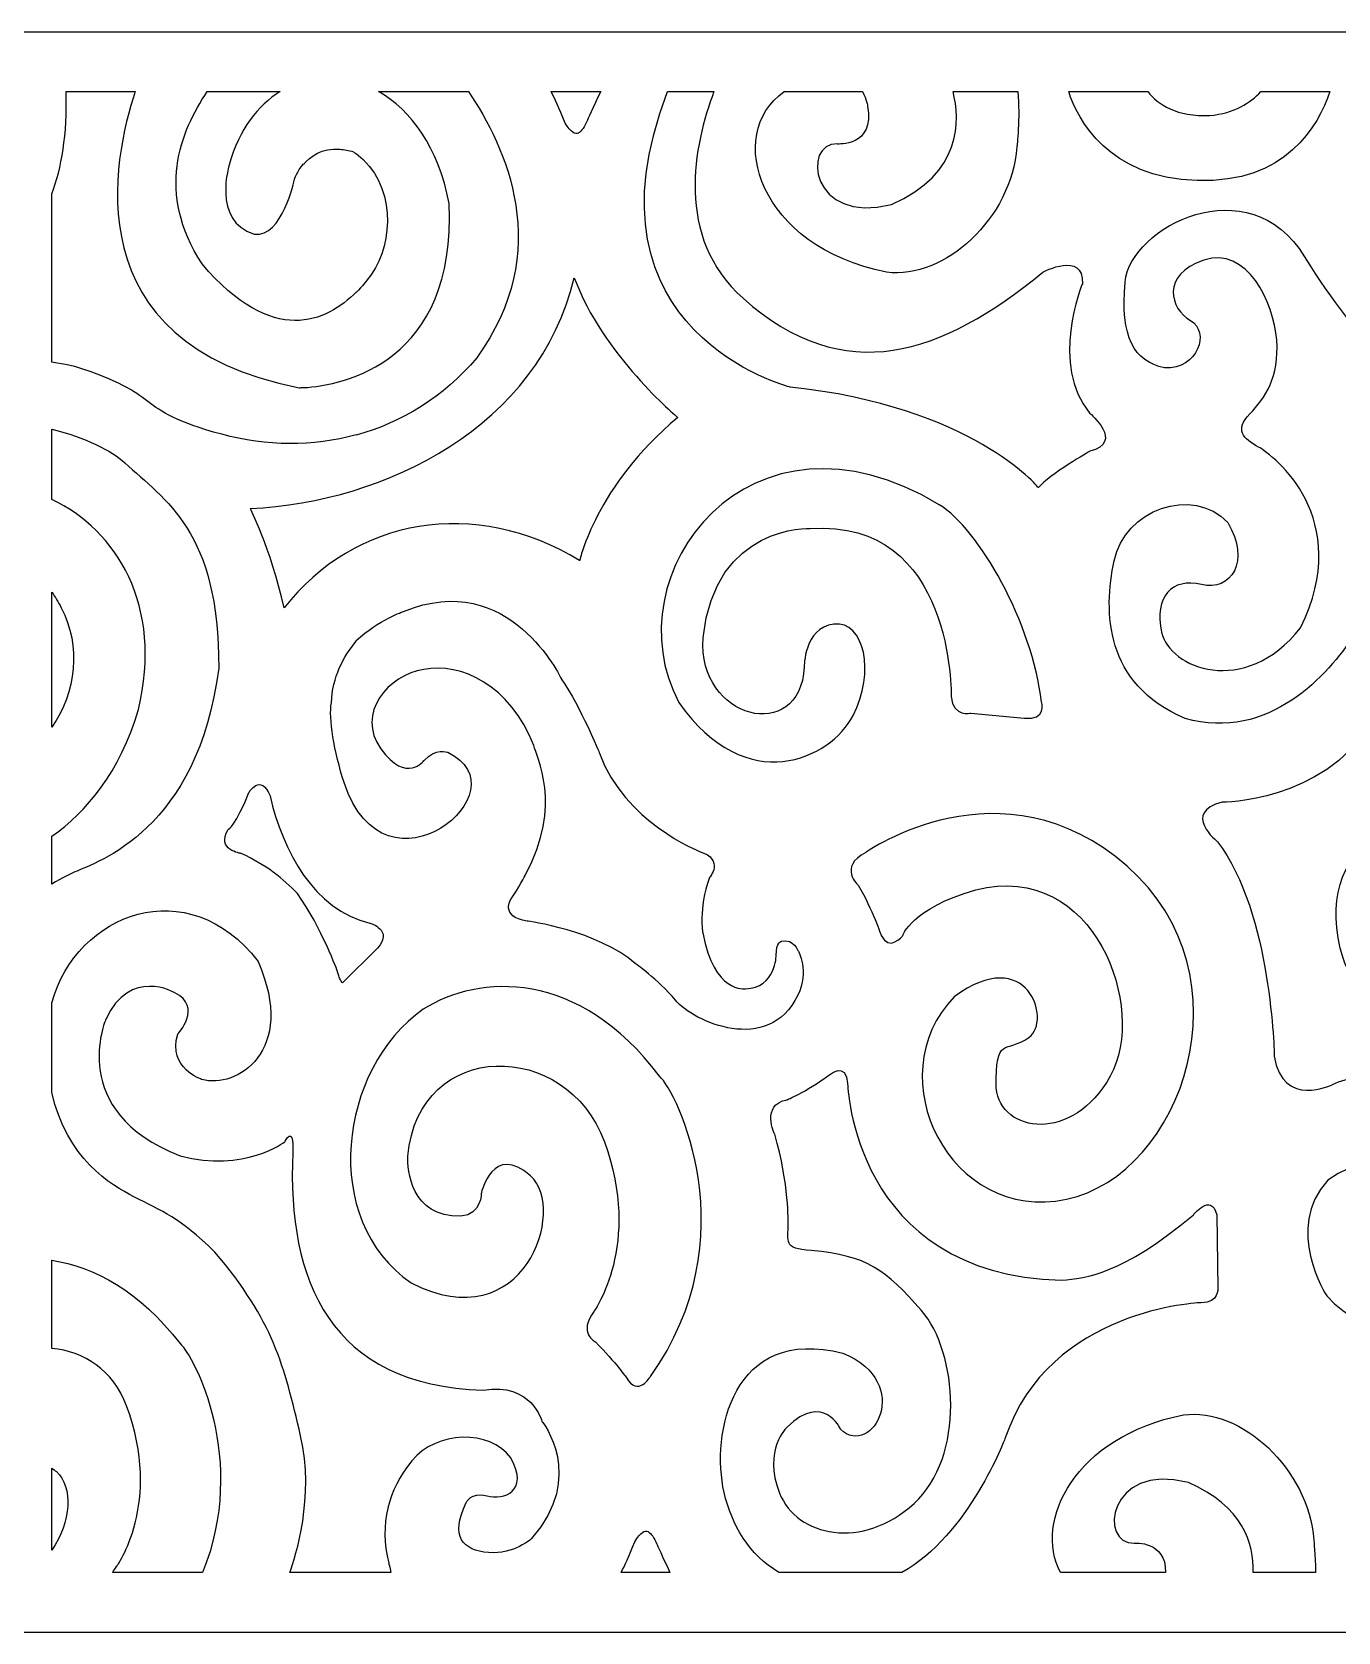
# Model space of a CAD drawing. Header units: centimetres. Extents: x -27.5 to -6.6, y -9.5 to -4.5.
# Drawn here: x -20.461 to -16.399, y -9.5 to -4.522 of the extents above; entities that cross this region are included whole.
import ezdxf

# ---------------------------------------------------------------- set-up
doc = ezdxf.new("R2010")
doc.units = ezdxf.units.CM
doc.header["$MEASUREMENT"] = 0
doc.layers.add('layer 1', color=7, linetype='Continuous')

msp = doc.modelspace()

# ---------------------------------------------------------------- linework, layer by layer
at = {"layer": 'layer 1', "color": 250}
for points, knots in [([(-27.5, -4.52225), (-27.5, -4.52225), (-20.5229, -4.52225), (-20.5229, -4.52225), (-20.5229, -4.52225), (-20.5229, -4.52225), (-13.5458, -4.52225), (-13.5458, -4.52225), (-13.5458, -4.52225), (-13.5458, -4.52225), (-13.5458, -4.52225), (-13.5458, -4.52225), (-13.5458, -4.52225), (-13.5458, -4.52225), (-6.5687, -4.52225), (-6.5687, -4.52225), (-6.5687, -4.52225), (-6.5687, -4.52225), (-6.5687, -9.5), (-6.5687, -9.5), (-6.5687, -9.5), (-6.5687, -9.5), (-13.5458, -9.5), (-13.5458, -9.5), (-13.5458, -9.5), (-13.5458, -9.5), (-13.5458, -9.5), (-13.5458, -9.5), (-13.5458, -9.5), (-13.5458, -9.5), (-20.5229, -9.5), (-20.5229, -9.5), (-20.5229, -9.5), (-20.5229, -9.5), (-27.5, -9.5), (-27.5, -9.5), (-27.5, -9.5), (-27.5, -9.5), (-27.5, -4.52225), (-27.5, -4.52225)], [0, 0, 0, 0, 0.0909091, 0.0909091, 0.0909091, 0.0909091, 0.1818182, 0.1818182, 0.1818182, 0.1818182, 0.2727273, 0.2727273, 0.2727273, 0.2727273, 0.3636364, 0.3636364, 0.3636364, 0.3636364, 0.4545455, 0.4545455, 0.4545455, 0.4545455, 0.5454545, 0.5454545, 0.5454545, 0.5454545, 0.6363636, 0.6363636, 0.6363636, 0.6363636, 0.7272727, 0.7272727, 0.7272727, 0.7272727, 0.8181818, 0.8181818, 0.8181818, 0.8181818, 1, 1, 1, 1]), ([(-20.355, -4.70776), (-20.35056, -4.84171), (-20.36953, -4.9457), (-20.39923, -5.02609), (-20.39923, -5.02609), (-20.39923, -5.02609), (-20.39923, -5.54981), (-20.39923, -5.54981), (-20.39923, -5.54981), (-20.35354, -5.55593), (-20.32794, -5.56325), (-20.32794, -5.56325), (-20.32794, -5.56325), (-20.04761, -5.64932), (-20.15597, -5.69688), (-19.87094, -5.77388), (-19.87094, -5.77388), (-19.73163, -5.81152), (-19.58727, -5.81234), (-19.45269, -5.77561), (-19.45269, -5.77561), (-19.45269, -5.77561), (-19.45269, -5.77614), (-19.45269, -5.77614), (-19.45269, -5.77614), (-19.31132, -5.73787), (-19.18068, -5.65822), (-19.07794, -5.5362), (-19.07794, -5.5362), (-18.83628, -5.20406), (-18.98656, -4.87844), (-19.10364, -4.70776), (-19.10364, -4.70776), (-19.10364, -4.70776), (-19.38298, -4.70776), (-19.38298, -4.70776), (-19.38298, -4.70776), (-19.28249, -4.76497), (-19.19689, -4.88056), (-19.16353, -5.0553), (-19.16353, -5.0553), (-19.14223, -5.5498), (-19.48953, -5.62186), (-19.61684, -5.6286), (-19.61684, -5.6286), (-19.61684, -5.6286), (-19.61684, -5.62839), (-19.61684, -5.62839), (-19.61684, -5.62839), (-19.62148, -5.62865), (-19.62583, -5.62883), (-19.62988, -5.62893), (-19.62988, -5.62893), (-20.33504, -5.49284), (-20.20866, -4.91287), (-20.14, -4.70776), (-20.14, -4.70776), (-20.14, -4.70776), (-20.355, -4.70776), (-20.355, -4.70776)], [0, 0, 0, 0, 0.0625, 0.0625, 0.0625, 0.0625, 0.125, 0.125, 0.125, 0.125, 0.1875, 0.1875, 0.1875, 0.1875, 0.25, 0.25, 0.25, 0.25, 0.3125, 0.3125, 0.3125, 0.3125, 0.375, 0.375, 0.375, 0.375, 0.4375, 0.4375, 0.4375, 0.4375, 0.5, 0.5, 0.5, 0.5, 0.5625, 0.5625, 0.5625, 0.5625, 0.625, 0.625, 0.625, 0.625, 0.6875, 0.6875, 0.6875, 0.6875, 0.75, 0.75, 0.75, 0.75, 0.8125, 0.8125, 0.8125, 0.8125, 0.875, 0.875, 0.875, 0.875, 1, 1, 1, 1]), ([(-19.91601, -4.70776), (-19.99904, -4.83146), (-20.07723, -5.02141), (-19.93218, -5.24391), (-19.93218, -5.24391), (-19.71104, -5.50357), (-19.54357, -5.42401), (-19.45269, -5.33121), (-19.45269, -5.33121), (-19.45269, -5.33121), (-19.45269, -5.33285), (-19.45269, -5.33285), (-19.45269, -5.33285), (-19.4335, -5.31348), (-19.41766, -5.29345), (-19.40538, -5.27574), (-19.40538, -5.27574), (-19.33596, -5.17563), (-19.32792, -4.99467), (-19.45269, -4.90027), (-19.45269, -4.90027), (-19.45269, -4.90027), (-19.45269, -4.9013), (-19.45269, -4.9013), (-19.45269, -4.9013), (-19.45542, -4.8992), (-19.45819, -4.89713), (-19.46105, -4.89512), (-19.46105, -4.89512), (-19.47622, -4.89057), (-19.49023, -4.88797), (-19.50316, -4.88691), (-19.50316, -4.88691), (-19.55993, -4.88275), (-19.59567, -4.90884), (-19.61684, -4.93463), (-19.61684, -4.93463), (-19.61684, -4.93463), (-19.61684, -4.93271), (-19.61684, -4.93271), (-19.61684, -4.93271), (-19.63722, -4.95676), (-19.64479, -4.98118), (-19.64479, -4.98118), (-19.64479, -4.98118), (-19.64479, -4.98118), (-19.68249, -5.16237), (-19.76964, -5.15105), (-19.76964, -5.15105), (-19.90392, -5.11028), (-19.8466, -4.93136), (-19.8466, -4.93136), (-19.8466, -4.93136), (-19.81657, -4.82494), (-19.75888, -4.75031), (-19.68904, -4.70776), (-19.68904, -4.70776), (-19.68904, -4.70776), (-19.91601, -4.70776), (-19.91601, -4.70776)], [0, 0, 0, 0, 0.0625, 0.0625, 0.0625, 0.0625, 0.125, 0.125, 0.125, 0.125, 0.1875, 0.1875, 0.1875, 0.1875, 0.25, 0.25, 0.25, 0.25, 0.3125, 0.3125, 0.3125, 0.3125, 0.375, 0.375, 0.375, 0.375, 0.4375, 0.4375, 0.4375, 0.4375, 0.5, 0.5, 0.5, 0.5, 0.5625, 0.5625, 0.5625, 0.5625, 0.625, 0.625, 0.625, 0.625, 0.6875, 0.6875, 0.6875, 0.6875, 0.75, 0.75, 0.75, 0.75, 0.8125, 0.8125, 0.8125, 0.8125, 0.875, 0.875, 0.875, 0.875, 1, 1, 1, 1]), ([(-18.84675, -4.70776), (-18.83343, -4.73126), (-18.82329, -4.75534), (-18.8026, -4.80547), (-18.8026, -4.80547), (-18.76679, -4.86427), (-18.75187, -4.83272), (-18.73397, -4.7983), (-18.73397, -4.7983), (-18.73397, -4.7983), (-18.71547, -4.75474), (-18.69223, -4.70776), (-18.69223, -4.70776), (-18.69223, -4.70776), (-18.84675, -4.70776), (-18.84675, -4.70776)], [0, 0, 0, 0, 0.2, 0.2, 0.2, 0.2, 0.4, 0.4, 0.4, 0.4, 0.6, 0.6, 0.6, 0.6, 1, 1, 1, 1]), ([(-18.48404, -4.70776), (-18.77278, -5.45586), (-18.10333, -5.62712), (-18.10333, -5.62712), (-18.10333, -5.62712), (-17.53797, -5.68601), (-17.33067, -5.93967), (-17.33067, -5.93967), (-17.33067, -5.93967), (-17.2977, -5.8989), (-17.17049, -5.82643), (-17.17049, -5.82643), (-17.17049, -5.82643), (-17.06213, -5.79925), (-17.17049, -5.70866), (-17.17049, -5.70866), (-17.17049, -5.70866), (-17.2977, -5.55918), (-17.19405, -5.30551), (-17.19405, -5.30551), (-17.19405, -5.30551), (-17.18934, -5.20133), (-17.31654, -5.26927), (-17.31654, -5.26927), (-17.31654, -5.26927), (-17.6322, -5.52747), (-17.93372, -5.63165), (-18.24938, -5.35081), (-18.24938, -5.35081), (-18.46423, -5.15966), (-18.40189, -4.87201), (-18.34016, -4.70776), (-18.34016, -4.70776), (-18.34016, -4.70776), (-18.48404, -4.70776), (-18.48404, -4.70776)], [0, 0, 0, 0, 0.1, 0.1, 0.1, 0.1, 0.2, 0.2, 0.2, 0.2, 0.3, 0.3, 0.3, 0.3, 0.4, 0.4, 0.4, 0.4, 0.5, 0.5, 0.5, 0.5, 0.6, 0.6, 0.6, 0.6, 0.7, 0.7, 0.7, 0.7, 0.8, 0.8, 0.8, 0.8, 1, 1, 1, 1]), ([(-18.12156, -4.70776), (-18.30943, -4.84031), (-18.19953, -5.19139), (-17.80283, -5.26944), (-17.80283, -5.26944), (-17.62227, -5.29329), (-17.41413, -5.10118), (-17.39759, -4.87991), (-17.39759, -4.87991), (-17.39759, -4.87991), (-17.38702, -4.78883), (-17.39478, -4.70776), (-17.39478, -4.70776), (-17.39478, -4.70776), (-17.59618, -4.70776), (-17.59618, -4.70776), (-17.59618, -4.70776), (-17.57384, -4.79581), (-17.56684, -4.96255), (-17.78767, -5.05878), (-17.78767, -5.05878), (-18.03992, -5.1237), (-18.06749, -4.86534), (-17.95584, -4.87064), (-17.95584, -4.87064), (-17.95584, -4.87064), (-17.83867, -4.87991), (-17.8621, -4.75272), (-17.8621, -4.75272), (-17.8621, -4.75272), (-17.86481, -4.73097), (-17.87748, -4.70776), (-17.87748, -4.70776), (-17.87748, -4.70776), (-18.12156, -4.70776), (-18.12156, -4.70776)], [0, 0, 0, 0, 0.1, 0.1, 0.1, 0.1, 0.2, 0.2, 0.2, 0.2, 0.3, 0.3, 0.3, 0.3, 0.4, 0.4, 0.4, 0.4, 0.5, 0.5, 0.5, 0.5, 0.6, 0.6, 0.6, 0.6, 0.7, 0.7, 0.7, 0.7, 0.8, 0.8, 0.8, 0.8, 1, 1, 1, 1]), ([(-17.23648, -4.70776), (-17.20804, -4.79453), (-17.11547, -4.97555), (-16.83674, -4.98448), (-16.83674, -4.98448), (-16.56059, -4.99332), (-16.45964, -4.81415), (-16.42411, -4.70776), (-16.42411, -4.70776), (-16.42411, -4.70776), (-16.63912, -4.70776), (-16.63912, -4.70776), (-16.63912, -4.70776), (-16.67092, -4.7423), (-16.72076, -4.77494), (-16.79756, -4.78212), (-16.79756, -4.78212), (-16.90061, -4.78683), (-16.95817, -4.74784), (-16.98996, -4.70776), (-16.98996, -4.70776), (-16.98996, -4.70776), (-17.23648, -4.70776), (-17.23648, -4.70776)], [0, 0, 0, 0, 0.1428571, 0.1428571, 0.1428571, 0.1428571, 0.2857143, 0.2857143, 0.2857143, 0.2857143, 0.4285714, 0.4285714, 0.4285714, 0.4285714, 0.5714286, 0.5714286, 0.5714286, 0.5714286, 0.7142857, 0.7142857, 0.7142857, 0.7142857, 1, 1, 1, 1]), ([(-16.07931, -5.74201), (-16.07931, -5.74201), (-16.03753, -5.70236), (-16.09721, -5.67064), (-16.09721, -5.67064), (-16.15689, -5.63891), (-16.32995, -5.50409), (-16.50302, -5.22124), (-16.50302, -5.22124), (-16.67608, -4.93839), (-17.04608, -5.12872), (-17.061, -5.30055), (-17.061, -5.30055), (-17.07592, -5.47237), (-17.03415, -5.54639), (-16.93866, -5.56754), (-16.93866, -5.56754), (-16.83423, -5.57283), (-16.79544, -5.45387), (-16.8581, -5.4195), (-16.8581, -5.4195), (-16.92076, -5.38514), (-16.9506, -5.27675), (-16.81633, -5.23182), (-16.81633, -5.23182), (-16.68205, -5.18688), (-16.5985, -5.36399), (-16.58955, -5.4803), (-16.58955, -5.4803), (-16.5806, -5.59662), (-16.62536, -5.66006), (-16.6731, -5.71029), (-16.6731, -5.71029), (-16.72084, -5.76051), (-16.69399, -5.78695), (-16.64625, -5.81338), (-16.64625, -5.81338), (-16.5985, -5.83982), (-16.34786, -6.03279), (-16.51495, -6.37645), (-16.51495, -6.37645), (-16.691, -6.59586), (-16.92374, -6.50069), (-16.94762, -6.38966), (-16.94762, -6.38966), (-16.97149, -6.27864), (-16.91479, -6.21916), (-16.82379, -6.24163), (-16.82379, -6.24163), (-16.73278, -6.2641), (-16.66862, -6.16761), (-16.74173, -6.04865), (-16.74173, -6.04865), (-16.85213, -5.93102), (-17.0625, -6.009), (-17.09532, -6.16761), (-17.09532, -6.16761), (-17.12814, -6.32622), (-17.12665, -6.5496), (-16.87451, -6.65798), (-16.87451, -6.65798), (-16.61342, -6.732), (-16.42544, -6.51787), (-16.35084, -6.40024), (-16.35084, -6.40024), (-16.27624, -6.2826), (-16.321, -6.04733), (-16.07931, -5.74201)], [0, 0, 0, 0, 0.0555556, 0.0555556, 0.0555556, 0.0555556, 0.1111111, 0.1111111, 0.1111111, 0.1111111, 0.1666667, 0.1666667, 0.1666667, 0.1666667, 0.2222222, 0.2222222, 0.2222222, 0.2222222, 0.2777778, 0.2777778, 0.2777778, 0.2777778, 0.3333333, 0.3333333, 0.3333333, 0.3333333, 0.3888889, 0.3888889, 0.3888889, 0.3888889, 0.4444444, 0.4444444, 0.4444444, 0.4444444, 0.5, 0.5, 0.5, 0.5, 0.5555556, 0.5555556, 0.5555556, 0.5555556, 0.6111111, 0.6111111, 0.6111111, 0.6111111, 0.6666667, 0.6666667, 0.6666667, 0.6666667, 0.7222222, 0.7222222, 0.7222222, 0.7222222, 0.7777778, 0.7777778, 0.7777778, 0.7777778, 0.8333333, 0.8333333, 0.8333333, 0.8333333, 0.8888889, 0.8888889, 0.8888889, 0.8888889, 1, 1, 1, 1]), ([(-18.75767, -6.16696), (-18.75767, -6.16696), (-18.70772, -5.93493), (-18.45245, -5.72157), (-18.45245, -5.72157), (-18.45245, -5.72157), (-18.6883, -5.52421), (-18.77432, -5.28684), (-18.77432, -5.28684), (-18.88583, -5.75091), (-19.35925, -5.98431), (-19.782, -6.00482), (-19.782, -6.00482), (-19.782, -6.00482), (-19.72096, -6.12218), (-19.67656, -6.3142), (-19.67656, -6.3142), (-19.45772, -6.03335), (-19.08232, -5.96768), (-18.75767, -6.16696)], [0, 0, 0, 0, 0.1666667, 0.1666667, 0.1666667, 0.1666667, 0.3333333, 0.3333333, 0.3333333, 0.3333333, 0.5, 0.5, 0.5, 0.5, 0.6666667, 0.6666667, 0.6666667, 0.6666667, 1, 1, 1, 1]), ([(-16.43396, -8.45367), (-16.43396, -8.45367), (-16.56902, -8.2453), (-16.43081, -8.09431), (-16.43081, -8.09431), (-16.2455, -7.96748), (-16.26435, -8.14867), (-16.26435, -8.14867), (-16.26435, -8.14867), (-16.26435, -8.14867), (-16.40569, -8.30268), (-16.23294, -8.37515), (-16.23294, -8.37515), (-16.03821, -8.41441), (-15.99737, -8.16981), (-16.00994, -8.00372), (-16.00994, -8.00372), (-16.00994, -8.00372), (-15.98481, -7.97956), (-15.9534, -7.96446), (-15.9534, -7.96446), (-15.9534, -7.96446), (-15.50112, -7.82253), (-15.71784, -7.2548), (-15.71784, -7.2548), (-15.71784, -7.2548), (-15.79008, -7.15364), (-15.68172, -7.15137), (-15.68172, -7.15137), (-15.68172, -7.15137), (-15.18232, -7.16496), (-15.02449, -6.63045), (-15.02449, -6.63045), (-14.89022, -6.07783), (-15.41788, -5.7766), (-15.73354, -6.01894), (-15.73354, -6.01894), (-16.0492, -6.26128), (-15.86075, -6.72558), (-15.58985, -6.67122), (-15.58985, -6.67122), (-15.34486, -6.61913), (-15.46735, -6.38132), (-15.49798, -6.37453), (-15.49798, -6.37453), (-15.49798, -6.37453), (-15.61576, -6.34961), (-15.52389, -6.22731), (-15.52389, -6.22731), (-15.52389, -6.22731), (-15.39433, -6.06877), (-15.26477, -6.31337), (-15.26477, -6.31337), (-15.1352, -6.55798), (-15.3425, -6.89771), (-15.68878, -6.85468), (-15.68878, -6.85468), (-16.03506, -6.81164), (-16.19525, -6.42209), (-15.97146, -6.00082), (-15.97146, -6.00082), (-15.72176, -5.59088), (-15.19174, -5.74716), (-15.06689, -5.86267), (-15.06689, -5.86267), (-14.94204, -5.97817), (-14.77243, -6.07556), (-14.77479, -6.50136), (-14.77479, -6.50136), (-14.83839, -7.00416), (-15.15405, -7.10608), (-15.22236, -7.13552), (-15.22236, -7.13552), (-15.29068, -7.16496), (-15.62989, -7.3235), (-15.49562, -7.9169), (-15.49562, -7.9169), (-15.49562, -7.9169), (-15.4862, -7.96219), (-15.46028, -8.01428), (-15.46028, -8.01428), (-15.46028, -8.01428), (-15.39904, -8.09129), (-15.51211, -8.13206), (-15.51211, -8.13206), (-15.51211, -8.13206), (-15.71705, -8.1615), (-15.83954, -8.31778), (-15.83954, -8.31778), (-15.83954, -8.31778), (-16.17248, -8.74357), (-16.43396, -8.45367)], [0, 0, 0, 0, 0.0416667, 0.0416667, 0.0416667, 0.0416667, 0.0833333, 0.0833333, 0.0833333, 0.0833333, 0.125, 0.125, 0.125, 0.125, 0.1666667, 0.1666667, 0.1666667, 0.1666667, 0.2083333, 0.2083333, 0.2083333, 0.2083333, 0.25, 0.25, 0.25, 0.25, 0.2916667, 0.2916667, 0.2916667, 0.2916667, 0.3333333, 0.3333333, 0.3333333, 0.3333333, 0.375, 0.375, 0.375, 0.375, 0.4166667, 0.4166667, 0.4166667, 0.4166667, 0.4583333, 0.4583333, 0.4583333, 0.4583333, 0.5, 0.5, 0.5, 0.5, 0.5416667, 0.5416667, 0.5416667, 0.5416667, 0.5833333, 0.5833333, 0.5833333, 0.5833333, 0.625, 0.625, 0.625, 0.625, 0.6666667, 0.6666667, 0.6666667, 0.6666667, 0.7083333, 0.7083333, 0.7083333, 0.7083333, 0.75, 0.75, 0.75, 0.75, 0.7916667, 0.7916667, 0.7916667, 0.7916667, 0.8333333, 0.8333333, 0.8333333, 0.8333333, 0.875, 0.875, 0.875, 0.875, 0.9166667, 0.9166667, 0.9166667, 0.9166667, 1, 1, 1, 1]), ([(-17.32119, -6.6069), (-17.32119, -6.6069), (-17.30274, -6.66482), (-17.37509, -6.65692), (-17.37509, -6.65692), (-17.37509, -6.65692), (-17.54107, -6.64113), (-17.54107, -6.64113), (-17.54107, -6.64113), (-17.54107, -6.64113), (-17.59497, -6.65561), (-17.60207, -6.58978), (-17.60207, -6.58978), (-17.60207, -6.58978), (-17.59072, -6.03552), (-18.04042, -6.06711), (-18.04042, -6.06711), (-18.04042, -6.06711), (-18.33549, -6.05263), (-18.37379, -6.40678), (-18.37379, -6.40678), (-18.39081, -6.66219), (-18.07304, -6.73986), (-18.05886, -6.49762), (-18.05886, -6.49762), (-18.05886, -6.49762), (-18.06169, -6.3765), (-17.96665, -6.36465), (-17.96665, -6.36465), (-17.8716, -6.3528), (-17.83756, -6.51474), (-17.90707, -6.64902), (-17.90707, -6.64902), (-17.97658, -6.78331), (-18.23902, -6.90838), (-18.44897, -6.60821), (-18.44897, -6.60821), (-18.66165, -6.20964), (-18.22857, -5.63586), (-17.63895, -5.99339), (-17.63895, -5.99339), (-17.51695, -6.0658), (-17.34837, -6.36214), (-17.32119, -6.6069)], [0, 0, 0, 0, 0.0833333, 0.0833333, 0.0833333, 0.0833333, 0.1666667, 0.1666667, 0.1666667, 0.1666667, 0.25, 0.25, 0.25, 0.25, 0.3333333, 0.3333333, 0.3333333, 0.3333333, 0.4166667, 0.4166667, 0.4166667, 0.4166667, 0.5, 0.5, 0.5, 0.5, 0.5833333, 0.5833333, 0.5833333, 0.5833333, 0.6666667, 0.6666667, 0.6666667, 0.6666667, 0.75, 0.75, 0.75, 0.75, 0.8333333, 0.8333333, 0.8333333, 0.8333333, 1, 1, 1, 1]), ([(-20.39923, -5.75794), (-20.39923, -5.75794), (-20.39923, -5.97719), (-20.39923, -5.97719), (-20.39923, -5.97719), (-20.1996, -6.06987), (-20.05149, -6.30708), (-20.13006, -6.63045), (-20.13006, -6.63045), (-20.1878, -6.82598), (-20.29125, -6.94811), (-20.39923, -7.02444), (-20.39923, -7.02444), (-20.39923, -7.02444), (-20.39923, -7.17355), (-20.39923, -7.17355), (-20.39923, -7.17355), (-20.3682, -7.15343), (-20.34217, -7.14165), (-20.32794, -7.13552), (-20.32794, -7.13552), (-20.25962, -7.10608), (-19.94396, -7.00416), (-19.88036, -6.50136), (-19.88036, -6.50136), (-19.878, -6.07556), (-20.04761, -5.97817), (-20.17246, -5.86267), (-20.17246, -5.86267), (-20.21306, -5.82511), (-20.29652, -5.78325), (-20.39923, -5.75794)], [0, 0, 0, 0, 0.1111111, 0.1111111, 0.1111111, 0.1111111, 0.2222222, 0.2222222, 0.2222222, 0.2222222, 0.3333333, 0.3333333, 0.3333333, 0.3333333, 0.4444444, 0.4444444, 0.4444444, 0.4444444, 0.5555556, 0.5555556, 0.5555556, 0.5555556, 0.6666667, 0.6666667, 0.6666667, 0.6666667, 0.7777778, 0.7777778, 0.7777778, 0.7777778, 1, 1, 1, 1]), ([(-18.07779, -7.38134), (-18.07779, -7.38134), (-18.09233, -7.3426), (-18.12868, -7.35062), (-18.12868, -7.35062), (-18.12868, -7.35062), (-18.14759, -7.35329), (-18.14614, -7.3947), (-18.14614, -7.3947), (-18.14614, -7.3947), (-18.14759, -7.49622), (-18.24211, -7.4989), (-18.24211, -7.4989), (-18.24211, -7.4989), (-18.341, -7.51359), (-18.37445, -7.32523), (-18.37445, -7.32523), (-18.37445, -7.32523), (-18.38899, -7.2531), (-18.35409, -7.15291), (-18.35409, -7.15291), (-18.35409, -7.15291), (-18.30465, -7.09813), (-18.38463, -7.07142), (-18.38463, -7.07142), (-18.38463, -7.07142), (-18.62022, -6.97924), (-18.69584, -6.76551), (-18.69584, -6.76551), (-18.69584, -6.76551), (-18.75401, -6.62257), (-18.81508, -6.5344), (-18.81508, -6.5344), (-18.81508, -6.5344), (-18.97505, -6.18975), (-19.30516, -6.32467), (-19.30516, -6.32467), (-19.30516, -6.32467), (-19.38198, -6.35161), (-19.45269, -6.41492), (-19.45269, -6.41492), (-19.45269, -6.41492), (-19.45269, -6.41793), (-19.45269, -6.41793), (-19.45269, -6.41793), (-19.49354, -6.46605), (-19.52601, -6.52899), (-19.53001, -6.60904), (-19.53001, -6.60904), (-19.53876, -6.65495), (-19.521, -6.76332), (-19.49034, -6.85718), (-19.49034, -6.85718), (-19.36327, -7.2461), (-18.92325, -6.87851), (-19.16797, -6.76317), (-19.16797, -6.76317), (-19.16797, -6.76317), (-19.20575, -6.74842), (-19.24164, -6.78833), (-19.24164, -6.78833), (-19.24164, -6.78833), (-19.29642, -6.86295), (-19.37576, -6.75276), (-19.37576, -6.75276), (-19.4551, -6.64257), (-19.35215, -6.52197), (-19.24258, -6.50549), (-19.24258, -6.50549), (-19.1283, -6.48206), (-18.9734, -6.55408), (-18.89973, -6.74235), (-18.89973, -6.74235), (-18.89406, -6.77619), (-18.80717, -6.92542), (-18.92617, -7.14406), (-18.92617, -7.14406), (-18.92617, -7.14406), (-18.94884, -7.18917), (-18.97057, -7.21867), (-18.97057, -7.21867), (-18.97057, -7.21867), (-19.00835, -7.27507), (-18.92051, -7.28808), (-18.92051, -7.28808), (-18.92051, -7.28808), (-18.70044, -7.31845), (-18.58521, -7.41996), (-18.58521, -7.41996), (-18.58521, -7.41996), (-18.51531, -7.46768), (-18.45959, -7.53449), (-18.45959, -7.53449), (-18.40386, -7.60129), (-18.17087, -7.70723), (-18.07895, -7.51887), (-18.07895, -7.51887), (-18.04211, -7.44339), (-18.07779, -7.38134), (-18.07779, -7.38134)], [0, 0, 0, 0, 0.0384615, 0.0384615, 0.0384615, 0.0384615, 0.0769231, 0.0769231, 0.0769231, 0.0769231, 0.1153846, 0.1153846, 0.1153846, 0.1153846, 0.1538462, 0.1538462, 0.1538462, 0.1538462, 0.1923077, 0.1923077, 0.1923077, 0.1923077, 0.2307692, 0.2307692, 0.2307692, 0.2307692, 0.2692308, 0.2692308, 0.2692308, 0.2692308, 0.3076923, 0.3076923, 0.3076923, 0.3076923, 0.3461538, 0.3461538, 0.3461538, 0.3461538, 0.3846154, 0.3846154, 0.3846154, 0.3846154, 0.4230769, 0.4230769, 0.4230769, 0.4230769, 0.4615385, 0.4615385, 0.4615385, 0.4615385, 0.5, 0.5, 0.5, 0.5, 0.5384615, 0.5384615, 0.5384615, 0.5384615, 0.5769231, 0.5769231, 0.5769231, 0.5769231, 0.6153846, 0.6153846, 0.6153846, 0.6153846, 0.6538462, 0.6538462, 0.6538462, 0.6538462, 0.6923077, 0.6923077, 0.6923077, 0.6923077, 0.7307692, 0.7307692, 0.7307692, 0.7307692, 0.7692308, 0.7692308, 0.7692308, 0.7692308, 0.8076923, 0.8076923, 0.8076923, 0.8076923, 0.8461538, 0.8461538, 0.8461538, 0.8461538, 0.8846154, 0.8846154, 0.8846154, 0.8846154, 0.9230769, 0.9230769, 0.9230769, 0.9230769, 1, 1, 1, 1]), ([(-20.39923, -6.26524), (-20.39923, -6.26524), (-20.39923, -6.68514), (-20.39923, -6.68514), (-20.39923, -6.68514), (-20.32428, -6.57583), (-20.30687, -6.4332), (-20.37034, -6.31337), (-20.37034, -6.31337), (-20.37999, -6.29516), (-20.38963, -6.27922), (-20.39923, -6.26524)], [0, 0, 0, 0, 0.25, 0.25, 0.25, 0.25, 0.5, 0.5, 0.5, 0.5, 1, 1, 1, 1]), ([(-16.41571, -7.79686), (-16.41571, -7.79686), (-16.57046, -7.87357), (-16.59706, -7.70854), (-16.59706, -7.70854), (-16.59706, -7.70854), (-16.60432, -7.26227), (-16.77358, -7.04146), (-16.77358, -7.04146), (-16.77358, -7.04146), (-16.88723, -6.95082), (-16.75907, -6.91828), (-16.75907, -6.91828), (-16.75907, -6.91828), (-16.44957, -6.9206), (-16.29723, -6.67423), (-16.29723, -6.67423), (-16.29723, -6.67423), (-16.24887, -6.59055), (-16.2126, -6.70444), (-16.2126, -6.70444), (-16.2126, -6.70444), (-16.17391, -6.79509), (-16.10862, -6.84622), (-16.10862, -6.84622), (-16.10862, -6.84622), (-16.04817, -6.89968), (-16.12797, -6.92293), (-16.12797, -6.92293), (-16.12797, -6.92293), (-16.50034, -7.03682), (-16.38186, -7.40638), (-16.38186, -7.40638), (-16.38186, -7.40638), (-16.31174, -7.63881), (-16.10379, -7.50168), (-16.10379, -7.50168), (-16.10379, -7.50168), (-16.00707, -7.39941), (-16.12797, -7.332), (-16.12797, -7.332), (-16.12797, -7.332), (-16.21018, -7.24135), (-16.08928, -7.21114), (-16.08928, -7.21114), (-16.08928, -7.21114), (-15.9853, -7.18325), (-15.91276, -7.35989), (-15.91276, -7.35989), (-15.91276, -7.35989), (-15.81121, -7.73643), (-16.10379, -7.75967), (-16.10379, -7.75967), (-16.10379, -7.75967), (-16.32625, -7.75038), (-16.41571, -7.79686)], [0, 0, 0, 0, 0.0666667, 0.0666667, 0.0666667, 0.0666667, 0.1333333, 0.1333333, 0.1333333, 0.1333333, 0.2, 0.2, 0.2, 0.2, 0.2666667, 0.2666667, 0.2666667, 0.2666667, 0.3333333, 0.3333333, 0.3333333, 0.3333333, 0.4, 0.4, 0.4, 0.4, 0.4666667, 0.4666667, 0.4666667, 0.4666667, 0.5333333, 0.5333333, 0.5333333, 0.5333333, 0.6, 0.6, 0.6, 0.6, 0.6666667, 0.6666667, 0.6666667, 0.6666667, 0.7333333, 0.7333333, 0.7333333, 0.7333333, 0.8, 0.8, 0.8, 0.8, 0.8666667, 0.8666667, 0.8666667, 0.8666667, 1, 1, 1, 1]), ([(-17.75299, -7.33431), (-17.75299, -7.33431), (-17.79515, -7.38546), (-17.81987, -7.333), (-17.81987, -7.333), (-17.81987, -7.333), (-17.84604, -7.25298), (-17.89111, -7.1769), (-17.89111, -7.1769), (-17.89111, -7.1769), (-17.95508, -7.1205), (-17.86785, -7.07459), (-17.86785, -7.07459), (-17.86785, -7.07459), (-17.44437, -6.77636), (-17.05473, -7.1174), (-17.05473, -7.1174), (-16.66509, -7.45845), (-16.88317, -8.07758), (-17.24373, -8.15365), (-17.24373, -8.15365), (-17.60429, -8.22973), (-17.834, -7.77326), (-17.59266, -7.52403), (-17.59266, -7.52403), (-17.36586, -7.35614), (-17.28735, -7.59749), (-17.36004, -7.64996), (-17.36004, -7.64996), (-17.43273, -7.70243), (-17.46472, -7.63946), (-17.46181, -7.80736), (-17.46181, -7.80736), (-17.44728, -7.94903), (-17.22338, -7.98051), (-17.10707, -7.77064), (-17.10707, -7.77064), (-16.99076, -7.56076), (-17.15359, -7.09904), (-17.52578, -7.19086), (-17.52578, -7.19086), (-17.72642, -7.24858), (-17.75299, -7.33431), (-17.75299, -7.33431)], [0, 0, 0, 0, 0.0833333, 0.0833333, 0.0833333, 0.0833333, 0.1666667, 0.1666667, 0.1666667, 0.1666667, 0.25, 0.25, 0.25, 0.25, 0.3333333, 0.3333333, 0.3333333, 0.3333333, 0.4166667, 0.4166667, 0.4166667, 0.4166667, 0.5, 0.5, 0.5, 0.5, 0.5833333, 0.5833333, 0.5833333, 0.5833333, 0.6666667, 0.6666667, 0.6666667, 0.6666667, 0.75, 0.75, 0.75, 0.75, 0.8333333, 0.8333333, 0.8333333, 0.8333333, 1, 1, 1, 1]), ([(-19.72062, -6.89856), (-19.75052, -6.82622), (-19.7866, -6.88865), (-19.7866, -6.88865), (-19.7866, -6.88865), (-19.82577, -6.98873), (-19.85051, -7.00359), (-19.85051, -7.00359), (-19.85051, -7.00359), (-19.89071, -7.06701), (-19.8103, -7.07791), (-19.8103, -7.07791), (-19.8103, -7.07791), (-19.73476, -7.11239), (-19.67796, -7.15688), (-19.63533, -7.20294), (-19.63533, -7.20294), (-19.55923, -7.3092), (-19.51034, -7.44651), (-19.51034, -7.44651), (-19.51034, -7.44651), (-19.50635, -7.46369), (-19.50101, -7.4743), (-19.49515, -7.48048), (-19.49515, -7.48048), (-19.49515, -7.48048), (-19.38625, -7.37212), (-19.38625, -7.37212), (-19.38625, -7.37212), (-19.33557, -7.31549), (-19.40981, -7.29441), (-19.40981, -7.29441), (-19.40981, -7.29441), (-19.58492, -7.25477), (-19.68165, -7.0682), (-19.72062, -6.89856)], [0, 0, 0, 0, 0.1, 0.1, 0.1, 0.1, 0.2, 0.2, 0.2, 0.2, 0.3, 0.3, 0.3, 0.3, 0.4, 0.4, 0.4, 0.4, 0.5, 0.5, 0.5, 0.5, 0.6, 0.6, 0.6, 0.6, 0.7, 0.7, 0.7, 0.7, 0.8, 0.8, 0.8, 0.8, 1, 1, 1, 1]), ([(-19.34485, -9.3145), (-19.34652, -9.29922), (-19.35163, -9.28628), (-19.35163, -9.28628), (-19.35163, -9.28628), (-19.38106, -9.16117), (-19.35457, -9.06109), (-19.27952, -8.96759), (-19.27952, -8.96759), (-19.20447, -8.87409), (-19.03672, -8.86882), (-18.97197, -8.95837), (-18.97197, -8.95837), (-18.91311, -9.06504), (-18.99404, -9.08964), (-19.04555, -9.07647), (-19.04555, -9.07647), (-19.09705, -9.0633), (-19.1103, -9.09754), (-19.1103, -9.09754), (-19.1103, -9.09754), (-19.1618, -9.20421), (-19.12059, -9.24635), (-19.04113, -9.25293), (-19.04113, -9.25293), (-18.96167, -9.25952), (-18.90722, -9.20948), (-18.90722, -9.20948), (-18.90722, -9.20948), (-18.73653, -9.01458), (-18.87485, -8.84512), (-18.87485, -8.84512), (-18.87485, -8.84512), (-18.87485, -8.84512), (-18.90722, -8.72133), (-19.05732, -8.74767), (-19.05732, -8.74767), (-19.53412, -8.73222), (-19.6673, -8.40812), (-19.64992, -8.00789), (-19.64992, -8.00789), (-19.64599, -7.91746), (-19.67509, -7.97496), (-19.67509, -7.97496), (-19.67509, -7.97496), (-19.67509, -7.97496), (-19.80049, -8.0721), (-20.00061, -8.01811), (-20.00061, -8.01811), (-20.35525, -7.88115), (-20.23164, -7.59406), (-20.23164, -7.59406), (-20.23164, -7.59406), (-20.1566, -7.43077), (-20.0168, -7.5111), (-20.0168, -7.5111), (-20.0168, -7.5111), (-19.92851, -7.55456), (-20.00797, -7.64015), (-20.00797, -7.64015), (-20.00797, -7.64015), (-20.03887, -7.74682), (-19.93293, -7.78106), (-19.93293, -7.78106), (-19.93293, -7.78106), (-19.8255, -7.81135), (-19.63568, -7.69415), (-19.75781, -7.41365), (-19.75781, -7.41365), (-19.9762, -7.13056), (-20.32309, -7.26299), (-20.39923, -7.54258), (-20.39923, -7.54258), (-20.39923, -7.54258), (-20.39923, -7.82103), (-20.39923, -7.82103), (-20.39923, -7.82103), (-20.35328, -8.02813), (-20.21581, -8.10894), (-20.14395, -8.14584), (-20.14395, -8.14584), (-20.05418, -8.19193), (-20.00385, -8.20905), (-19.89202, -8.31836), (-19.89202, -8.31836), (-19.71043, -8.53295), (-19.67719, -8.66865), (-19.62569, -8.88989), (-19.62569, -8.88989), (-19.58152, -9.0796), (-19.64123, -9.26538), (-19.65915, -9.3145), (-19.65915, -9.3145), (-19.65915, -9.3145), (-19.34485, -9.3145), (-19.34485, -9.3145)], [0, 0, 0, 0, 0.04, 0.04, 0.04, 0.04, 0.08, 0.08, 0.08, 0.08, 0.12, 0.12, 0.12, 0.12, 0.16, 0.16, 0.16, 0.16, 0.2, 0.2, 0.2, 0.2, 0.24, 0.24, 0.24, 0.24, 0.28, 0.28, 0.28, 0.28, 0.32, 0.32, 0.32, 0.32, 0.36, 0.36, 0.36, 0.36, 0.4, 0.4, 0.4, 0.4, 0.44, 0.44, 0.44, 0.44, 0.48, 0.48, 0.48, 0.48, 0.52, 0.52, 0.52, 0.52, 0.56, 0.56, 0.56, 0.56, 0.6, 0.6, 0.6, 0.6, 0.64, 0.64, 0.64, 0.64, 0.68, 0.68, 0.68, 0.68, 0.72, 0.72, 0.72, 0.72, 0.76, 0.76, 0.76, 0.76, 0.8, 0.8, 0.8, 0.8, 0.84, 0.84, 0.84, 0.84, 0.88, 0.88, 0.88, 0.88, 0.92, 0.92, 0.92, 0.92, 1, 1, 1, 1]), ([(-18.53751, -8.70505), (-18.53751, -8.70505), (-18.57599, -8.77187), (-18.61305, -8.70767), (-18.61305, -8.70767), (-18.61305, -8.70767), (-18.64297, -8.66443), (-18.70853, -8.59762), (-18.70853, -8.59762), (-18.70853, -8.59762), (-18.76411, -8.5701), (-18.7128, -8.50198), (-18.7128, -8.50198), (-18.7128, -8.50198), (-18.56364, -8.29497), (-18.6805, -7.9753), (-18.6805, -7.9753), (-18.79736, -7.65562), (-19.25721, -7.65038), (-19.29237, -8.01984), (-19.29237, -8.01984), (-19.29332, -8.06089), (-19.28382, -8.21025), (-19.12705, -8.20588), (-19.12705, -8.20588), (-19.06244, -8.20239), (-19.06339, -8.13339), (-19.06339, -8.13339), (-19.06339, -8.13339), (-19.06339, -8.13339), (-19.02634, -7.97705), (-18.91043, -8.08098), (-18.91043, -8.08098), (-18.79451, -8.18492), (-18.93085, -8.59238), (-19.28144, -8.4142), (-19.28144, -8.4142), (-19.56674, -8.21863), (-19.50771, -7.74792), (-19.24439, -7.5626), (-19.24439, -7.5626), (-19.07052, -7.45255), (-18.75984, -7.43683), (-18.50901, -7.77092), (-18.50901, -7.77092), (-18.45628, -7.81808), (-18.22968, -8.2727), (-18.53751, -8.70505)], [0, 0, 0, 0, 0.0769231, 0.0769231, 0.0769231, 0.0769231, 0.1538462, 0.1538462, 0.1538462, 0.1538462, 0.2307692, 0.2307692, 0.2307692, 0.2307692, 0.3076923, 0.3076923, 0.3076923, 0.3076923, 0.3846154, 0.3846154, 0.3846154, 0.3846154, 0.4615385, 0.4615385, 0.4615385, 0.4615385, 0.5384615, 0.5384615, 0.5384615, 0.5384615, 0.6153846, 0.6153846, 0.6153846, 0.6153846, 0.6923077, 0.6923077, 0.6923077, 0.6923077, 0.7692308, 0.7692308, 0.7692308, 0.7692308, 0.8461538, 0.8461538, 0.8461538, 0.8461538, 1, 1, 1, 1]), ([(-17.75528, -9.3145), (-17.54829, -9.20072), (-17.43363, -8.89592), (-17.43363, -8.89592), (-17.43363, -8.89592), (-17.29759, -8.49278), (-16.82492, -8.47549), (-16.82492, -8.47549), (-16.82492, -8.47549), (-16.76754, -8.47601), (-16.77287, -8.43098), (-16.77287, -8.43098), (-16.77287, -8.43098), (-16.77287, -8.43098), (-16.77582, -8.20205), (-16.77582, -8.20205), (-16.77582, -8.20205), (-16.79415, -8.13127), (-16.84913, -8.20352), (-16.84913, -8.20352), (-16.84913, -8.20352), (-17.0774, -8.39079), (-17.17771, -8.39701), (-17.25936, -8.40586), (-17.25936, -8.40586), (-17.90917, -8.38669), (-17.92417, -7.79391), (-17.92417, -7.79391), (-17.92417, -7.79391), (-17.92917, -7.72313), (-17.97915, -7.76589), (-17.97915, -7.76589), (-17.97915, -7.76589), (-18.05913, -7.8234), (-18.11245, -7.84404), (-18.11245, -7.84404), (-18.11245, -7.84404), (-18.19576, -7.86026), (-18.15077, -7.95169), (-18.15077, -7.95169), (-18.15077, -7.95169), (-18.10578, -8.10504), (-18.10912, -8.22891), (-18.10912, -8.22891), (-18.10912, -8.22891), (-18.10745, -8.28642), (-18.12745, -8.30706), (-18.03747, -8.31296), (-18.03747, -8.31296), (-17.86085, -8.33065), (-17.80754, -8.37046), (-17.69423, -8.50023), (-17.69423, -8.50023), (-17.58093, -8.62999), (-17.55761, -8.95439), (-17.71756, -9.10038), (-17.71756, -9.10038), (-17.87752, -9.24636), (-18.08246, -9.2036), (-18.13578, -9.06794), (-18.13578, -9.06794), (-18.18909, -8.93228), (-18.11245, -8.86297), (-18.11245, -8.86297), (-18.11245, -8.86297), (-17.99915, -8.7509), (-17.94591, -8.86943), (-17.94591, -8.86943), (-17.94591, -8.86943), (-17.84832, -8.96236), (-17.71524, -8.72415), (-17.93852, -8.63253), (-17.93852, -8.63253), (-18.28454, -8.54483), (-18.3496, -8.88514), (-18.3082, -9.06577), (-18.3082, -9.06577), (-18.285, -9.16698), (-18.22975, -9.26078), (-18.13831, -9.3145), (-18.13831, -9.3145), (-18.13831, -9.3145), (-17.75528, -9.3145), (-17.75528, -9.3145)], [0, 0, 0, 0, 0.0454545, 0.0454545, 0.0454545, 0.0454545, 0.0909091, 0.0909091, 0.0909091, 0.0909091, 0.1363636, 0.1363636, 0.1363636, 0.1363636, 0.1818182, 0.1818182, 0.1818182, 0.1818182, 0.2272727, 0.2272727, 0.2272727, 0.2272727, 0.2727273, 0.2727273, 0.2727273, 0.2727273, 0.3181818, 0.3181818, 0.3181818, 0.3181818, 0.3636364, 0.3636364, 0.3636364, 0.3636364, 0.4090909, 0.4090909, 0.4090909, 0.4090909, 0.4545455, 0.4545455, 0.4545455, 0.4545455, 0.5, 0.5, 0.5, 0.5, 0.5454545, 0.5454545, 0.5454545, 0.5454545, 0.5909091, 0.5909091, 0.5909091, 0.5909091, 0.6363636, 0.6363636, 0.6363636, 0.6363636, 0.6818182, 0.6818182, 0.6818182, 0.6818182, 0.7272727, 0.7272727, 0.7272727, 0.7272727, 0.7727273, 0.7727273, 0.7727273, 0.7727273, 0.8181818, 0.8181818, 0.8181818, 0.8181818, 0.8636364, 0.8636364, 0.8636364, 0.8636364, 0.9090909, 0.9090909, 0.9090909, 0.9090909, 1, 1, 1, 1]), ([(-19.93039, -9.3145), (-19.78848, -8.9643), (-19.95657, -8.64114), (-20.00048, -8.60273), (-20.00048, -8.60273), (-20.12665, -8.43834), (-20.26843, -8.36322), (-20.39923, -8.34353), (-20.39923, -8.34353), (-20.39923, -8.34353), (-20.39923, -8.61765), (-20.39923, -8.61765), (-20.39923, -8.61765), (-20.29972, -8.62725), (-20.20885, -8.68433), (-20.16686, -8.79669), (-20.16686, -8.79669), (-20.05348, -9.10006), (-20.1982, -9.29651), (-20.1982, -9.29651), (-20.1982, -9.29651), (-20.2031, -9.30287), (-20.20699, -9.30886), (-20.21003, -9.3145), (-20.21003, -9.3145), (-20.21003, -9.3145), (-19.93039, -9.3145), (-19.93039, -9.3145)], [0, 0, 0, 0, 0.125, 0.125, 0.125, 0.125, 0.25, 0.25, 0.25, 0.25, 0.375, 0.375, 0.375, 0.375, 0.5, 0.5, 0.5, 0.5, 0.625, 0.625, 0.625, 0.625, 0.75, 0.75, 0.75, 0.75, 1, 1, 1, 1]), ([(-16.46854, -9.3145), (-16.46893, -9.25944), (-16.47417, -9.21423), (-16.47417, -9.21423), (-16.47417, -9.21423), (-16.49071, -8.99297), (-16.69885, -8.80085), (-16.87942, -8.8247), (-16.87942, -8.8247), (-17.21719, -8.89116), (-17.34705, -9.15557), (-17.26223, -9.3145), (-17.26223, -9.3145), (-17.26223, -9.3145), (-16.93569, -9.3145), (-16.93569, -9.3145), (-16.93569, -9.3145), (-16.93259, -9.21563), (-17.03242, -9.2235), (-17.03242, -9.2235), (-17.03242, -9.2235), (-17.14407, -9.2288), (-17.1165, -8.97044), (-16.86426, -9.03536), (-16.86426, -9.03536), (-16.69451, -9.10933), (-16.65939, -9.22496), (-16.66237, -9.3145), (-16.66237, -9.3145), (-16.66237, -9.3145), (-16.46854, -9.3145), (-16.46854, -9.3145)], [0, 0, 0, 0, 0.1111111, 0.1111111, 0.1111111, 0.1111111, 0.2222222, 0.2222222, 0.2222222, 0.2222222, 0.3333333, 0.3333333, 0.3333333, 0.3333333, 0.4444444, 0.4444444, 0.4444444, 0.4444444, 0.5555556, 0.5555556, 0.5555556, 0.5555556, 0.6666667, 0.6666667, 0.6666667, 0.6666667, 0.7777778, 0.7777778, 0.7777778, 0.7777778, 1, 1, 1, 1]), ([(-20.39923, -8.98986), (-20.39923, -8.98986), (-20.39923, -9.24543), (-20.39923, -9.24543), (-20.39923, -9.24543), (-20.33995, -9.15915), (-20.33196, -9.04788), (-20.38521, -9.00117), (-20.38521, -9.00117), (-20.39003, -8.99694), (-20.39469, -8.9932), (-20.39923, -8.98986)], [0, 0, 0, 0, 0.25, 0.25, 0.25, 0.25, 0.5, 0.5, 0.5, 0.5, 1, 1, 1, 1]), ([(-18.47661, -9.3145), (-18.49932, -9.26839), (-18.51722, -9.22625), (-18.51722, -9.22625), (-18.51722, -9.22625), (-18.53512, -9.19183), (-18.55004, -9.16028), (-18.58585, -9.21908), (-18.58585, -9.21908), (-18.60587, -9.26757), (-18.616, -9.29169), (-18.62871, -9.3145), (-18.62871, -9.3145), (-18.62871, -9.3145), (-18.47661, -9.3145), (-18.47661, -9.3145)], [0, 0, 0, 0, 0.2, 0.2, 0.2, 0.2, 0.4, 0.4, 0.4, 0.4, 0.6, 0.6, 0.6, 0.6, 1, 1, 1, 1])]:
    msp.add_open_spline(points, degree=3, knots=knots, dxfattribs=at)

doc.saveas('drawing.dxf')
